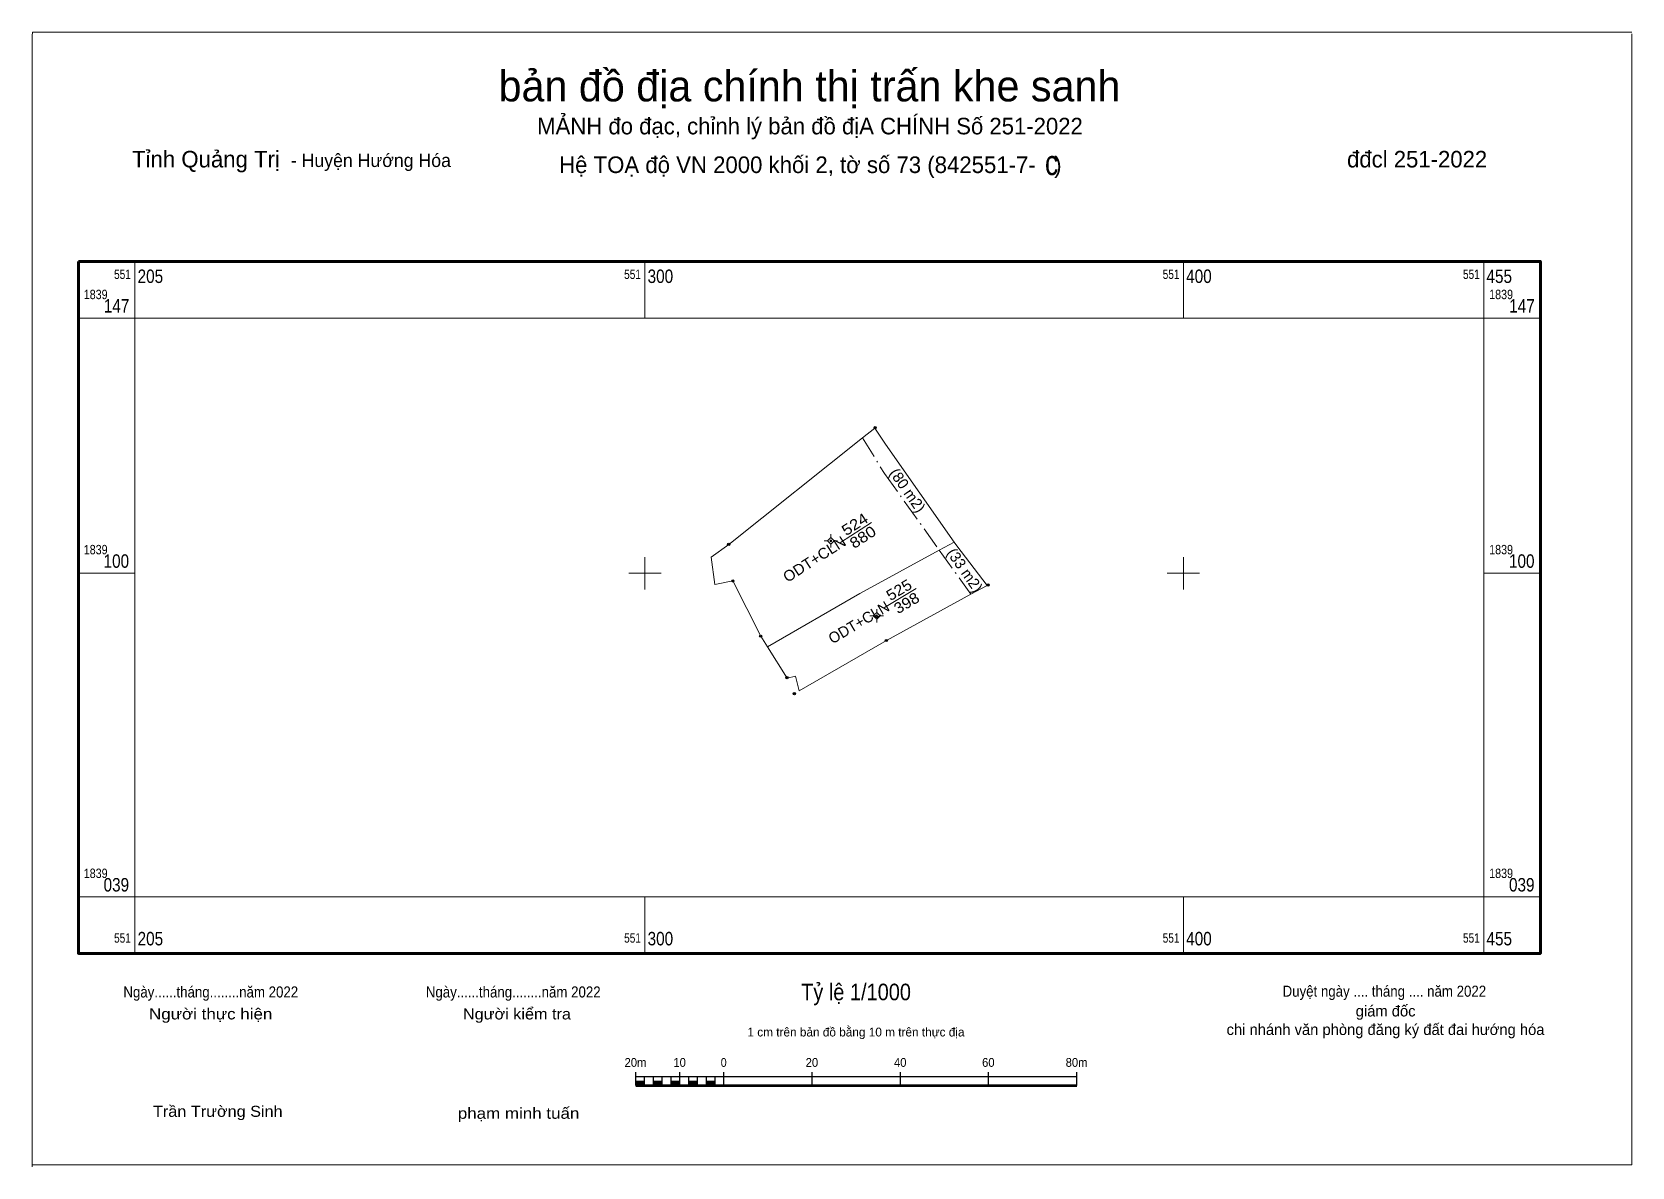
# Model space of a CAD drawing. Header units: metres. Extents: x 551186 to 551483, y 1838990 to 1839200.
import ezdxf
from ezdxf.enums import TextEntityAlignment as Align

# ---------------------------------------------------------------- set-up
doc = ezdxf.new("R2010")
doc.units = ezdxf.units.M
doc.header["$LTSCALE"] = 0.82
doc.header["$PDMODE"] = 32
doc.header["$PDSIZE"] = 0.41
doc.linetypes.add('DOT_DASHED', pattern=[7.7, 5, -1.2, 0.3, -1.2])
for name, color, linetype, lineweight in [('10', 7, 'Continuous', 13), ('11', 7, 'Continuous', 13), ('13', 7, 'Continuous', 13), ('2', 7, 'Continuous', 25), ('30', 7, 'DOT_DASHED', 13), ('36', 7, 'Continuous', 13), ('63', 7, 'Continuous', 13)]:
    doc.layers.add(name, color=color, linetype=linetype, lineweight=lineweight)
for name, color, linetype in [('4', 7, 'Continuous'), ('5', 7, 'Continuous'), ('7', 7, 'Continuous')]:
    doc.layers.add(name, color=color, linetype=linetype)

msp = doc.modelspace()

# ---------------------------------------------------------------- hatches: boundary and pattern name
at = {"layer": '11'}
for points in [[(551334.6684, 1839105.9987, 1), (551334.3684, 1839105.9987, 1)], [(551343.1795, 1839092.1001, 1), (551342.8795, 1839092.1001, 1)]]:
    msp.add_hatch(color=256, dxfattribs=at).paths.add_polyline_path(points)
at = {"layer": '2'}
for points in [[(551298.3, 1839004.9), (551299.94, 1839004.9), (551299.94, 1839005.72), (551298.3, 1839005.72)], [(551301.58, 1839004.9), (551303.22, 1839004.9), (551303.22, 1839005.72), (551301.58, 1839005.72)], [(551304.86, 1839004.9), (551306.49, 1839004.9), (551306.49, 1839005.72), (551304.86, 1839005.72)], [(551308.13, 1839004.9), (551309.77, 1839004.9), (551309.77, 1839005.72), (551308.13, 1839005.72)], [(551311.41, 1839004.9), (551313.05, 1839004.9), (551313.05, 1839005.72), (551311.41, 1839005.72)]]:
    msp.add_hatch(color=256, dxfattribs=at).paths.add_polyline_path(points)

# ---------------------------------------------------------------- linework, layer by layer
at = {"layer": '10'}
msp.add_line((551354.66, 1839104.28), (551357.4, 1839105.77), dxfattribs=at)
for points in [[(551322.78, 1839086.3), (551321.5, 1839088.31), (551316.32, 1839098.56), (551312.98, 1839097.88), (551312.3, 1839102.97), (551315.56, 1839105.33), (551340.4, 1839125.15), (551342.66, 1839126.95), (551344.69, 1839123.92), (551357.4, 1839105.77)], [(551322.78, 1839086.3), (551326.44, 1839080.53), (551327.93, 1839080.9), (551328.62, 1839078.13), (551344.83, 1839087.51), (551360.53, 1839096.08), (551363.56, 1839097.74), (551357.89, 1839105.08), (551357.4, 1839105.77)], [(551322.78, 1839086.3), (551339.93, 1839096.23), (551354.66, 1839104.28)]]:
    msp.add_lwpolyline(points, dxfattribs=at)
at = {"layer": '11'}
for p, q in [((551186.28, 1839200.46), (551483.28, 1839200.46)), ((551333.89, 1839106), (551333.27, 1839106)), ((551334.52, 1839107.25), (551334.52, 1839106.62)), ((551335.77, 1839106), (551335.14, 1839106)), ((551334.52, 1839105.37), (551334.52, 1839104.75)), ((551342.4, 1839092.1), (551341.78, 1839092.1)), ((551343.03, 1839093.35), (551343.03, 1839092.73)), ((551343.03, 1839091.48), (551343.03, 1839090.85)), ((551344.28, 1839092.1), (551343.65, 1839092.1))]:
    msp.add_line(p, q, dxfattribs=at)
for points in [[(551186.19, 1838989.77), (551186.19, 1839199.77), (551186.28, 1839200.46)], [(551483.28, 1839200.14), (551483.28, 1838990.14), (551186.28, 1838990.14)]]:
    msp.add_lwpolyline(points, dxfattribs=at)
for points in [[(551334.52, 1839106.62), (551333.89, 1839106), (551334.52, 1839105.37), (551335.14, 1839106)], [(551343.03, 1839092.73), (551342.4, 1839092.1), (551343.03, 1839091.48), (551343.65, 1839092.1)]]:
    msp.add_lwpolyline(points, close=True, dxfattribs=at)
for centre in [(551334.5184, 1839105.9987), (551343.0295, 1839092.1001)]:
    msp.add_circle(centre, 0.15, dxfattribs=at)
at = {"layer": '13'}
for p, q in [((551336.29, 1839105.69), (551342.09, 1839109.41)), ((551344.46, 1839093.66), (551350.38, 1839097.16))]:
    msp.add_line(p, q, dxfattribs=at)
at = {"layer": '2'}
for p, q in [((551298.3, 1839004.9), (551298.3, 1839007.36)), ((551298.3, 1839006.54), (551380.2, 1839006.54)), ((551299.94, 1839004.9), (551299.94, 1839006.54)), ((551301.58, 1839004.9), (551301.58, 1839006.54)), ((551303.22, 1839004.9), (551303.22, 1839006.54)), ((551304.86, 1839004.9), (551304.86, 1839006.54)), ((551306.49, 1839004.9), (551306.49, 1839007.36)), ((551308.13, 1839004.9), (551308.13, 1839006.54)), ((551309.77, 1839004.9), (551309.77, 1839006.54)), ((551311.41, 1839004.9), (551311.41, 1839006.54)), ((551313.05, 1839004.9), (551313.05, 1839006.54)), ((551314.68, 1839004.9), (551314.68, 1839007.36)), ((551331.06, 1839004.9), (551331.06, 1839007.36)), ((551347.44, 1839004.9), (551347.44, 1839007.36)), ((551363.82, 1839004.9), (551363.82, 1839007.36)), ((551380.2, 1839004.9), (551380.2, 1839007.36))]:
    msp.add_line(p, q, dxfattribs=at)
at = {"layer": '2', "lineweight": 53}
msp.add_line((551298.3, 1839004.9), (551380.2, 1839004.9), dxfattribs=at)
at = {"layer": '2', "lineweight": 13}
for points in [[(551298.3, 1839004.9), (551299.94, 1839004.9), (551299.94, 1839005.72), (551298.3, 1839005.72)], [(551301.58, 1839004.9), (551303.22, 1839004.9), (551303.22, 1839005.72), (551301.58, 1839005.72)], [(551304.86, 1839004.9), (551306.49, 1839004.9), (551306.49, 1839005.72), (551304.86, 1839005.72)], [(551308.13, 1839004.9), (551309.77, 1839004.9), (551309.77, 1839005.72), (551308.13, 1839005.72)], [(551311.41, 1839004.9), (551313.05, 1839004.9), (551313.05, 1839005.72), (551311.41, 1839005.72)]]:
    msp.add_lwpolyline(points, close=True, dxfattribs=at)
at = {"layer": '30'}
msp.add_line((551354.66, 1839104.28), (551360.53, 1839096.08), dxfattribs=at)
msp.add_lwpolyline([(551340.4, 1839125.15), (551344.49, 1839118.49), (551354.66, 1839104.28)], dxfattribs=at)
at = {"layer": '36'}
msp.add_line((551312.98, 1839097.88), (551316.32, 1839098.56), dxfattribs=at)
at = {"layer": '63'}
for p, q in [((551205.3, 1839147.37), (551205.3, 1839157.87)), ((551300, 1839147.37), (551300, 1839157.87)), ((551400, 1839147.37), (551400, 1839157.87)), ((551455.76, 1839147.37), (551455.76, 1839157.87)), ((551205.3, 1839147.37), (551194.8, 1839147.37)), ((551455.76, 1839147.37), (551466.26, 1839147.37)), ((551300, 1839097), (551300, 1839103)), ((551400, 1839097), (551400, 1839103)), ((551205.3, 1839100), (551194.8, 1839100)), ((551297, 1839100), (551303, 1839100)), ((551397, 1839100), (551403, 1839100)), ((551455.76, 1839100), (551466.26, 1839100)), ((551205.3, 1839039.91), (551194.8, 1839039.91)), ((551205.3, 1839039.91), (551205.3, 1839029.41)), ((551300, 1839039.91), (551300, 1839029.41)), ((551400, 1839039.91), (551400, 1839029.41)), ((551455.76, 1839039.91), (551455.76, 1839029.41)), ((551455.76, 1839039.91), (551466.26, 1839039.91))]:
    msp.add_line(p, q, dxfattribs=at)
at = {"layer": '63', "lineweight": 70}
msp.add_lwpolyline([(551194.8, 1839157.87), (551466.26, 1839157.87), (551466.26, 1839029.41), (551194.8, 1839029.41)], close=True, dxfattribs=at)
at = {"layer": '63'}
msp.add_lwpolyline([(551205.3, 1839147.37), (551455.76, 1839147.37), (551455.76, 1839039.91), (551205.3, 1839039.91)], close=True, dxfattribs=at)
at = {"layer": '7'}
for p in [(551342.75, 1839127.02), (551315.55, 1839105.37), (551316.32, 1839098.57), (551363.69, 1839097.81), (551321.5, 1839088.31), (551344.83, 1839087.51), (551326.39, 1839080.61), (551327.76, 1839077.63)]:
    msp.add_point(p, dxfattribs=at)

# ---------------------------------------------------------------- texts
at = {"layer": '13'}
for s, rotation, width, p in [('524', 32.702, 1.15, (551339.5097, 1839108.233)), ('525', 30.659, 1.1, (551347.6901, 1839096.0386))]:
    msp.add_text(s, height=2, rotation=rotation, dxfattribs=dict(at, width=width)).set_placement(p, align=Align.CENTER)
at = {"layer": '2'}
for s, height, p in [('bản đồ địa chính thị trấn khe sanh', 5.731, (551330.555, 1839187.58)), ('MẢNH đo đạc, chỉnh lý bản đồ địA CHÍNH Số 251-2022', 3.07, (551330.65, 1839181.46)), ('Hệ TOẠ độ VN 2000 khối 2, tờ số 73 (842551-7-   )', 3.078, (551330.715, 1839174.28)), ('giám đốc', 2.047, (551437.535, 1839017.71)), ('1 cm trên bản đồ bằng 10 m trên thực địa', 1.638, (551339.185, 1839014)), ('chi nhánh văn phòng đăng ký đất đai hướng hóa', 2.047, (551437.515, 1839014.27))]:
    msp.add_text(s, height=height, dxfattribs=at).set_placement(p, align=Align.CENTER)
for s, height, p in [('Tỉnh Quảng Trị ', 3.078, (551204.77, 1839175.32)), ('- Huyện Hướng Hóa', 2.456, (551234.25, 1839175.4))]:
    msp.add_text(s, height=height, dxfattribs=at).set_placement(p)
msp.add_text(' đđcl 251-2022', height=3.07, dxfattribs=at).set_placement((551456.39, 1839175.32), align=Align.RIGHT)
at = {"layer": '2', "width": 1.05}
msp.add_text('ODT+CLN', height=2, rotation=32.702, dxfattribs=at).set_placement((551337.5595, 1839105.3169), align=Align.RIGHT)
at = {"layer": '2'}
msp.add_text('ODT+CLN', height=2, rotation=30.659, dxfattribs=at).set_placement((551345.6301, 1839093.1872), align=Align.RIGHT)
for s, height, width, p in [('Ngày......tháng........năm 2022', 2.047, 0.9, (551219.385, 1839021.24)), ('Ngày......tháng........năm 2022', 2.047, 0.9, (551275.545, 1839021.24)), ('Tỷ lệ 1/1000', 3.079, 0.9, (551339.2, 1839020.72)), ('Duyệt ngày .... tháng .... năm 2022', 2.047, 0.9, (551437.3, 1839021.38)), ('Người thực hiện', 2.047, 1.15, (551219.37, 1839017.16)), ('Người kiểm tra', 2.047, 1.1, (551276.235, 1839017.16)), ('20m', 1.638, 0.95, (551298.245, 1839008.36)), ('10', 1.638, 0.95, (551306.445, 1839008.36)), ('0', 1.638, 0.9, (551314.625, 1839008.36)), ('20', 1.638, 0.95, (551331.005, 1839008.36)), ('40', 1.638, 0.95, (551347.405, 1839008.36)), ('60', 1.638, 0.95, (551363.765, 1839008.36)), ('80m', 1.638, 0.95, (551380.145, 1839008.36)), ('Trần Trường Sinh', 2.047, 1.1, (551220.69, 1838999.08)), ('phạm minh tuấn', 2.047, 1.15, (551276.54, 1838998.72))]:
    msp.add_text(s, height=height, dxfattribs=dict(at, width=width)).set_placement(p, align=Align.CENTER)
at = {"layer": '4'}
for s, rotation, width, p in [('880', 32.702, 1.15, (551340.9947, 1839105.8598)), ('398', 30.659, 1.1, (551349.0901, 1839093.6086))]:
    msp.add_text(s, height=2, rotation=rotation, dxfattribs=dict(at, width=width)).set_placement(p, align=Align.CENTER)
at = {"layer": '5'}
for s, p in [('(80 m2)', (551347.9448, 1839114.8138)), ('(33 m2)', (551358.5848, 1839099.9838))]:
    msp.add_text(s, height=2, rotation=305.016, dxfattribs=at).set_placement(p, align=Align.CENTER)
at = {"layer": '63', "width": 0.8}
msp.add_text('c', height=4.6, dxfattribs=at).set_placement((551375.51, 1839173.9), align=Align.CENTER)
at = {"layer": '63'}
for s, height, width, p in [('551', 1.75, 0.8, (551204.55, 1839154.62)), ('551', 1.75, 0.8, (551299.26, 1839154.62)), ('551', 1.75, 0.8, (551399.26, 1839154.62)), ('551', 1.75, 0.8, (551455.02, 1839154.62)), ('147', 2.5, 0.85, (551204.26, 1839148.37)), ('147', 2.5, 0.85, (551465.23, 1839148.37)), ('100', 2.5, 0.85, (551204.22, 1839101)), ('100', 2.5, 0.85, (551465.18, 1839101)), ('039', 2.5, 0.85, (551204.22, 1839040.91)), ('039', 2.5, 0.85, (551465.18, 1839040.91)), ('551', 1.75, 0.8, (551204.55, 1839031.41)), ('551', 1.75, 0.8, (551299.26, 1839031.41)), ('551', 1.75, 0.8, (551399.26, 1839031.41)), ('551', 1.75, 0.8, (551455.02, 1839031.41))]:
    msp.add_text(s, height=height, dxfattribs=dict(at, width=width)).set_placement(p, align=Align.RIGHT)
at = {"layer": '63', "width": 0.85}
for s, height, p in [('205', 2.5, (551205.8, 1839153.87)), ('300', 2.5, (551300.5, 1839153.87)), ('400', 2.5, (551400.5, 1839153.87)), ('455', 2.5, (551456.26, 1839153.87)), ('1839', 1.75, (551195.8, 1839150.87)), ('1839', 1.75, (551456.76, 1839150.87)), ('1839', 1.75, (551195.8, 1839103.5)), ('1839', 1.75, (551456.76, 1839103.5)), ('1839', 1.75, (551195.8, 1839043.41)), ('1839', 1.75, (551456.76, 1839043.41)), ('205', 2.5, (551205.8, 1839030.91)), ('300', 2.5, (551300.5, 1839030.91)), ('400', 2.5, (551400.5, 1839030.91)), ('455', 2.5, (551456.26, 1839030.91))]:
    msp.add_text(s, height=height, dxfattribs=at).set_placement(p)

doc.saveas('drawing.dxf')
